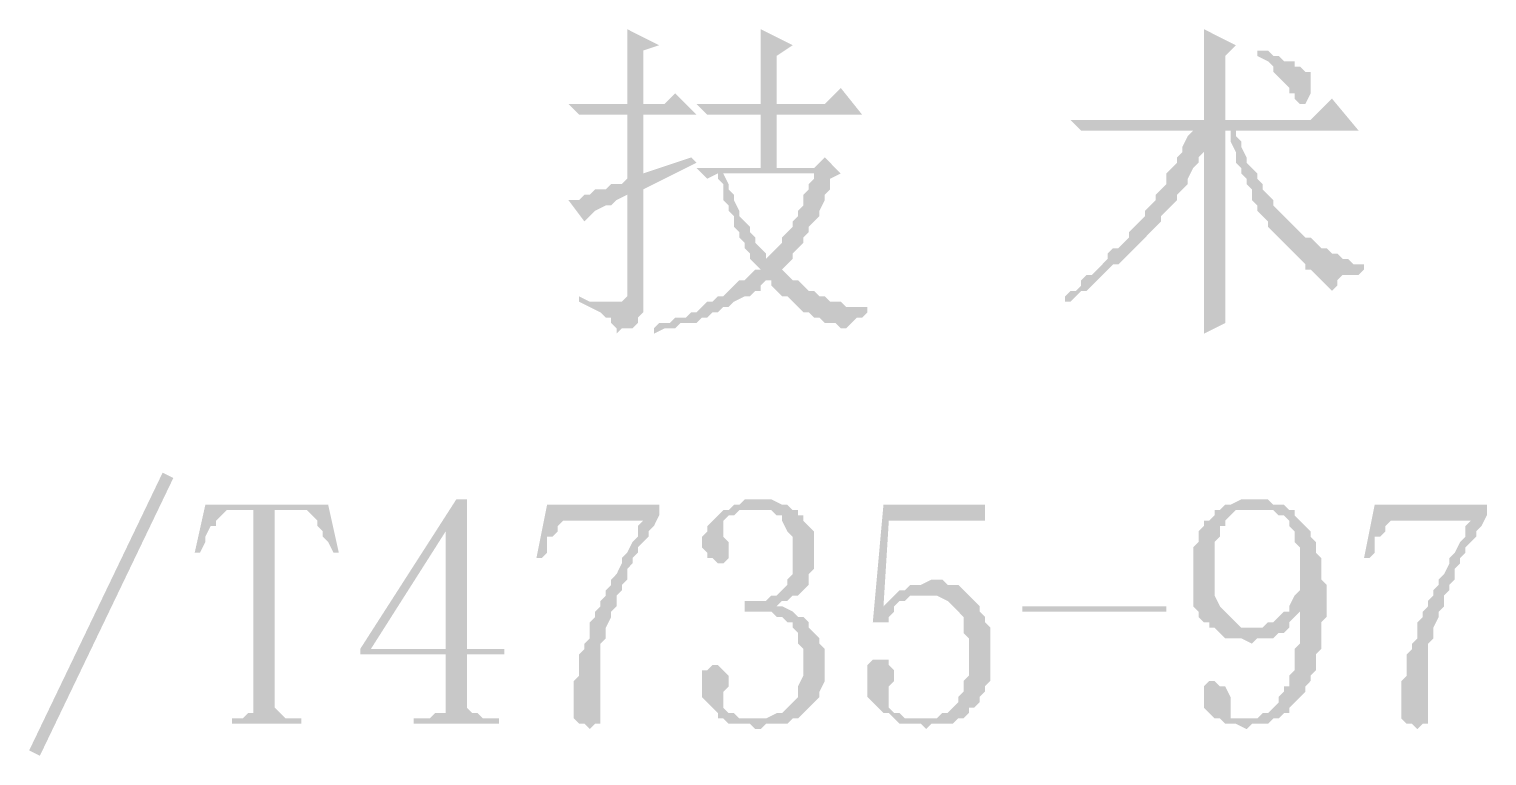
# Model space of a CAD drawing. Header units: millimetres. Extents: x 6 to 291, y 3 to 207.
# Drawn here: x 159.72 to 171.28, y 181.57 to 187.32 of the extents above; entities that cross this region are included whole.
import ezdxf

# ---------------------------------------------------------------- set-up
doc = ezdxf.new("R2010")
doc.units = ezdxf.units.MM

msp = doc.modelspace()

# ---------------------------------------------------------------- hatches: boundary and pattern name
at = {"true_color": 0x00b8b8}
h = msp.add_hatch(color=132, dxfattribs=at)
h.dxf.hatch_style = 2
h.paths.add_polyline_path([(164.464859, 187.325), (164.464859, 186.732333), (164.591859, 186.732333), (164.591859, 187.155667), (164.718859, 187.198)])
h = msp.add_hatch(color=132, dxfattribs=at)
h.dxf.hatch_style = 2
h.paths.add_polyline_path([(165.523192, 187.325), (165.523192, 186.732333), (165.650192, 186.732333), (165.650192, 187.113333), (165.777192, 187.198)])
h = msp.add_hatch(color=132, dxfattribs=at)
h.dxf.hatch_style = 2
h.paths.add_polyline_path([(169.036859, 187.325), (169.036859, 186.605333), (169.206192, 186.605333), (169.206192, 187.113333), (169.290859, 187.198)])
h = msp.add_hatch(color=132, dxfattribs=at)
h.dxf.hatch_style = 2
h.paths.add_polyline_path([(169.460192, 187.155667), (169.460192, 187.113333), (169.544859, 187.071), (169.587192, 187.028667), (169.587192, 186.986333), (169.629526, 186.944), (169.671859, 186.901667), (169.714192, 186.859333), (169.714192, 186.817), (169.756526, 186.817), (169.756526, 186.774667), (169.798859, 186.732333), (169.841192, 186.732333), (169.883526, 186.817), (169.883526, 186.986333), (169.841192, 186.986333), (169.798859, 187.028667), (169.756526, 187.028667), (169.756526, 187.071), (169.671859, 187.071), (169.629526, 187.113333), (169.587192, 187.113333), (169.544859, 187.155667)])
h = msp.add_hatch(color=132, dxfattribs=at)
h.dxf.hatch_style = 2
h.paths.add_polyline_path([(164.845859, 186.817), (164.761192, 186.732333), (163.999192, 186.732333), (164.083859, 186.647667), (165.015192, 186.647667)])
h = msp.add_hatch(color=132, dxfattribs=at)
h.dxf.hatch_style = 2
h.paths.add_polyline_path([(166.158192, 186.859333), (166.031192, 186.732333), (165.015192, 186.732333), (165.099859, 186.647667), (166.327526, 186.647667)])
h = msp.add_hatch(color=132, dxfattribs=at)
h.dxf.hatch_style = 2
h.paths.add_polyline_path([(170.052859, 186.774667), (169.883526, 186.605333), (167.978526, 186.605333), (168.063192, 186.520667), (170.264526, 186.520667)])
h = msp.add_hatch(color=132, dxfattribs=at)
h.dxf.hatch_style = 2
h.paths.add_polyline_path([(164.591859, 186.647667), (164.464859, 186.647667), (164.464859, 186.139667), (164.591859, 186.182)])
h = msp.add_hatch(color=132, dxfattribs=at)
h.dxf.hatch_style = 2
h.paths.add_polyline_path([(165.650192, 186.224333), (165.650192, 186.647667), (165.523192, 186.647667), (165.523192, 186.224333)])
h = msp.add_hatch(color=132, dxfattribs=at)
h.dxf.hatch_style = 2
h.paths.add_polyline_path([(169.206192, 186.520667), (168.952192, 186.520667), (168.909859, 186.478333), (168.867526, 186.393667), (168.867526, 186.351333), (169.036859, 186.351333), (169.036859, 184.912), (169.206192, 184.996667), (169.206192, 185.039), (169.206192, 185.081333), (169.206192, 185.208333), (169.206192, 186.436)])
h = msp.add_hatch(color=132, dxfattribs=at)
h.dxf.hatch_style = 2
h.paths.add_polyline_path([(169.290859, 186.520667), (169.248526, 186.520667), (169.248526, 186.436), (169.290859, 186.351333), (169.290859, 186.266667), (169.333192, 186.224333), (169.333192, 186.182), (169.375526, 186.139667), (169.375526, 186.097333), (169.417859, 186.055), (169.417859, 185.970333), (169.460192, 185.928), (169.460192, 185.885667), (169.502526, 185.843333), (169.544859, 185.801), (169.544859, 185.758667), (169.587192, 185.716333), (169.629526, 185.674), (169.671859, 185.631667), (169.714192, 185.589333), (169.756526, 185.547), (169.798859, 185.504667), (169.841192, 185.462333), (169.841192, 185.42), (169.883526, 185.42), (169.925859, 185.377667), (169.968192, 185.335333), (170.010526, 185.293), (170.052859, 185.250667), (170.095192, 185.293), (170.095192, 185.335333), (170.137526, 185.377667), (170.264526, 185.377667), (170.306859, 185.42), (170.306859, 185.462333), (170.222192, 185.462333), (170.179859, 185.504667), (170.137526, 185.504667), (170.095192, 185.547), (170.052859, 185.547), (170.010526, 185.589333), (169.968192, 185.589333), (169.925859, 185.631667), (169.883526, 185.674), (169.841192, 185.674), (169.798859, 185.716333), (169.756526, 185.758667), (169.714192, 185.801), (169.671859, 185.843333), (169.629526, 185.885667), (169.587192, 185.928), (169.587192, 185.970333), (169.544859, 186.012667), (169.502526, 186.055), (169.502526, 186.097333), (169.460192, 186.139667), (169.460192, 186.182), (169.417859, 186.224333), (169.375526, 186.266667), (169.375526, 186.309), (169.333192, 186.393667), (169.333192, 186.436), (169.290859, 186.478333)])
h = msp.add_hatch(color=132, dxfattribs=at)
h.dxf.hatch_style = 2
h.paths.add_polyline_path([(164.972859, 186.309), (164.591859, 186.182), (164.464859, 186.139667), (164.422526, 186.097333), (164.337859, 186.097333), (164.295526, 186.055), (164.210859, 186.055), (164.168526, 186.012667), (164.464859, 186.012667), (164.464859, 185.208333), (164.422526, 185.166), (164.083859, 185.166), (164.168526, 185.123667), (164.253192, 185.081333), (164.295526, 185.039), (164.337859, 185.039), (164.337859, 184.996667), (164.380192, 184.954333), (164.380192, 184.912), (164.422526, 184.954333), (164.507192, 184.954333), (164.549526, 184.996667), (164.549526, 185.039), (164.591859, 185.081333), (164.591859, 186.055), (165.015192, 186.266667)])
h = msp.add_hatch(color=132, dxfattribs=at)
h.dxf.hatch_style = 2
h.paths.add_polyline_path([(166.031192, 186.309), (165.946526, 186.224333), (165.015192, 186.224333), (165.099859, 186.139667), (165.184526, 186.182), (166.158192, 186.182)])
h = msp.add_hatch(color=132, dxfattribs=at)
h.dxf.hatch_style = 2
h.paths.add_polyline_path([(168.867526, 186.351333), (168.825192, 186.309), (168.825192, 186.266667), (168.782859, 186.224333), (168.740526, 186.182), (168.740526, 186.097333), (168.698192, 186.055), (168.655859, 186.012667), (168.655859, 185.970333), (168.613526, 185.928), (168.571192, 185.885667), (168.571192, 185.843333), (168.528859, 185.801), (168.486526, 185.758667), (168.444192, 185.716333), (168.444192, 185.674), (168.401859, 185.631667), (168.359526, 185.589333), (168.317192, 185.589333), (168.274859, 185.547), (168.274859, 185.504667), (168.232526, 185.462333), (168.190192, 185.42), (168.147859, 185.377667), (168.105526, 185.377667), (168.063192, 185.335333), (168.063192, 185.293), (168.020859, 185.250667), (167.978526, 185.250667), (167.936192, 185.208333), (167.936192, 185.166), (167.978526, 185.166), (168.020859, 185.208333), (168.063192, 185.250667), (168.105526, 185.250667), (168.147859, 185.293), (168.190192, 185.335333), (168.232526, 185.377667), (168.274859, 185.42), (168.317192, 185.462333), (168.359526, 185.462333), (168.401859, 185.504667), (168.444192, 185.547), (168.486526, 185.589333), (168.528859, 185.631667), (168.571192, 185.674), (168.613526, 185.716333), (168.655859, 185.758667), (168.698192, 185.801), (168.698192, 185.843333), (168.740526, 185.885667), (168.782859, 185.928), (168.825192, 185.970333), (168.825192, 186.012667), (168.867526, 186.055), (168.909859, 186.097333), (168.909859, 186.139667), (168.952192, 186.224333), (168.994526, 186.266667), (168.994526, 186.309), (169.036859, 186.351333)])
h = msp.add_hatch(color=132, dxfattribs=at)
h.dxf.hatch_style = 2
h.paths.add_polyline_path([(165.226859, 186.182), (165.184526, 186.182), (165.184526, 186.139667), (165.226859, 186.097333), (165.226859, 185.970333), (165.269192, 185.928), (165.269192, 185.885667), (165.311526, 185.843333), (165.311526, 185.758667), (165.353859, 185.716333), (165.353859, 185.674), (165.396192, 185.631667), (165.396192, 185.589333), (165.438526, 185.547), (165.438526, 185.504667), (165.565526, 185.504667), (165.565526, 185.547), (165.523192, 185.589333), (165.480859, 185.631667), (165.480859, 185.674), (165.438526, 185.716333), (165.438526, 185.758667), (165.396192, 185.801), (165.353859, 185.843333), (165.353859, 185.885667), (165.311526, 185.970333), (165.311526, 186.012667), (165.269192, 186.055), (165.269192, 186.097333)])
h = msp.add_hatch(color=132, dxfattribs=at)
h.dxf.hatch_style = 2
h.paths.add_polyline_path([(166.158192, 186.182), (165.946526, 186.182), (165.946526, 186.139667), (165.904192, 186.097333), (165.904192, 186.055), (165.861859, 186.012667), (165.861859, 185.928), (165.819526, 185.885667), (165.819526, 185.843333), (165.777192, 185.801), (165.777192, 185.758667), (165.734859, 185.716333), (165.692526, 185.674), (165.692526, 185.631667), (165.650192, 185.589333), (165.607859, 185.547), (165.565526, 185.504667), (165.438526, 185.504667), (165.480859, 185.462333), (165.523192, 185.42), (165.480859, 185.42), (165.438526, 185.377667), (165.396192, 185.335333), (165.607859, 185.335333), (165.607859, 185.293), (165.650192, 185.250667), (165.692526, 185.208333), (165.734859, 185.208333), (165.777192, 185.166), (165.819526, 185.123667), (165.861859, 185.081333), (165.904192, 185.081333), (165.946526, 185.039), (165.988859, 185.039), (166.031192, 184.996667), (166.115859, 184.996667), (166.158192, 184.954333), (166.200526, 184.954333), (166.242859, 184.996667), (166.285192, 185.039), (166.327526, 185.039), (166.369859, 185.081333), (166.369859, 185.123667), (166.200526, 185.123667), (166.158192, 185.166), (166.073526, 185.166), (166.031192, 185.208333), (165.988859, 185.208333), (165.946526, 185.250667), (165.904192, 185.250667), (165.861859, 185.293), (165.819526, 185.335333), (165.777192, 185.335333), (165.734859, 185.377667), (165.692526, 185.42), (165.734859, 185.462333), (165.777192, 185.504667), (165.777192, 185.547), (165.819526, 185.589333), (165.861859, 185.631667), (165.861859, 185.674), (165.904192, 185.716333), (165.904192, 185.758667), (165.946526, 185.801), (165.988859, 185.843333), (165.988859, 185.885667), (166.031192, 185.970333), (166.031192, 186.012667), (166.073526, 186.055), (166.073526, 186.139667)])
h = msp.add_hatch(color=132, dxfattribs=at)
h.dxf.hatch_style = 2
h.paths.add_polyline_path([(164.168526, 186.012667), (164.126192, 186.012667), (164.083859, 185.970333), (163.999192, 185.970333), (164.126192, 185.801), (164.168526, 185.843333), (164.210859, 185.885667), (164.295526, 185.928), (164.337859, 185.928), (164.380192, 185.970333), (164.464859, 186.012667)])
h = msp.add_hatch(color=132, dxfattribs=at)
h.dxf.hatch_style = 2
h.paths.add_polyline_path([(165.396192, 185.335333), (165.353859, 185.335333), (165.311526, 185.293), (165.269192, 185.250667), (165.226859, 185.208333), (165.184526, 185.208333), (165.142192, 185.166), (165.099859, 185.166), (165.057526, 185.123667), (165.015192, 185.081333), (164.972859, 185.081333), (164.930526, 185.039), (164.845859, 185.039), (164.803526, 184.996667), (164.718859, 184.996667), (164.676526, 184.954333), (164.676526, 184.912), (164.761192, 184.954333), (164.845859, 184.954333), (164.888192, 184.996667), (165.015192, 184.996667), (165.057526, 185.039), (165.099859, 185.039), (165.142192, 185.081333), (165.184526, 185.081333), (165.226859, 185.123667), (165.269192, 185.123667), (165.311526, 185.166), (165.396192, 185.208333), (165.438526, 185.208333), (165.480859, 185.250667), (165.523192, 185.250667), (165.523192, 185.293), (165.565526, 185.335333)])
h = msp.add_hatch(color=132, dxfattribs=at)
h.dxf.hatch_style = 2
h.paths.add_polyline_path([(164.083859, 185.208333), (164.083859, 185.166), (164.380192, 185.166), (164.168526, 185.166)])
h = msp.add_hatch(color=132, dxfattribs=at)
h.dxf.hatch_style = 2
h.paths.add_polyline_path([(159.808192, 181.567667), (159.723526, 181.61), (160.781859, 183.811333), (160.866526, 183.769)])
h = msp.add_hatch(color=132, dxfattribs=at)
h.dxf.hatch_style = 2
h.paths.add_polyline_path([(162.094192, 183.557333), (161.120526, 183.557333), (161.035859, 183.176333), (161.078192, 183.176333), (161.120526, 183.261), (161.120526, 183.303333), (161.162859, 183.388), (161.205192, 183.388), (161.205192, 183.430333), (161.247526, 183.472667), (161.289859, 183.515), (161.416859, 183.515)])
h = msp.add_hatch(color=132, dxfattribs=at)
h.dxf.hatch_style = 2
h.paths.add_polyline_path([(162.094192, 183.557333), (161.416859, 183.515), (161.924859, 183.515), (161.967192, 183.472667), (162.009526, 183.430333), (162.009526, 183.388), (162.051859, 183.345667), (162.051859, 183.303333), (162.094192, 183.261), (162.136526, 183.176333), (162.178859, 183.176333)])
h = msp.add_hatch(color=132, dxfattribs=at)
h.dxf.hatch_style = 2
h.paths.add_polyline_path([(163.194859, 183.599667), (163.110192, 183.599667), (162.348192, 182.414333), (162.348192, 182.372), (163.025526, 182.372), (163.025526, 181.906333), (162.940859, 181.906333), (162.898526, 181.864), (162.771526, 181.864), (162.771526, 181.821667), (163.448859, 181.821667), (163.448859, 181.864), (163.321859, 181.864), (163.279526, 181.906333), (163.237192, 181.906333), (163.194859, 181.948667), (163.194859, 182.372), (163.491192, 182.372), (163.491192, 182.414333), (162.432859, 182.414333), (163.025526, 183.345667)])
h = msp.add_hatch(color=132, dxfattribs=at)
h.dxf.hatch_style = 2
h.paths.add_polyline_path([(163.194859, 183.599667), (163.025526, 183.345667), (163.025526, 182.414333), (162.432859, 182.414333), (163.194859, 182.414333)])
h = msp.add_hatch(color=132, dxfattribs=at)
h.dxf.hatch_style = 2
h.paths.add_polyline_path([(164.718859, 183.557333), (163.829859, 183.557333), (163.745192, 183.134), (163.787526, 183.134), (163.829859, 183.176333), (163.829859, 183.303333), (163.872192, 183.303333), (163.914526, 183.345667), (163.914526, 183.388), (163.956859, 183.430333), (164.591859, 183.430333), (164.718859, 183.472667), (164.718859, 183.515)])
h = msp.add_hatch(color=132, dxfattribs=at)
h.dxf.hatch_style = 2
h.paths.add_polyline_path([(165.311526, 183.557333), (165.269192, 183.515), (165.226859, 183.515), (165.184526, 183.472667), (165.142192, 183.430333), (165.099859, 183.388), (165.099859, 183.345667), (165.057526, 183.303333), (165.057526, 183.218667), (165.099859, 183.176333), (165.099859, 183.134), (165.142192, 183.134), (165.184526, 183.091667), (165.226859, 183.091667), (165.269192, 183.134), (165.269192, 183.218667), (165.269192, 183.261), (165.226859, 183.303333), (165.226859, 183.388), (165.226859, 183.430333), (165.269192, 183.472667), (165.311526, 183.472667), (165.353859, 183.515), (165.480859, 183.515)])
h = msp.add_hatch(color=132, dxfattribs=at)
h.dxf.hatch_style = 2
h.paths.add_polyline_path([(165.523192, 183.599667), (165.396192, 183.599667), (165.353859, 183.557333), (165.311526, 183.557333), (165.480859, 183.515), (165.607859, 183.515), (165.650192, 183.472667), (165.692526, 183.472667), (165.692526, 183.430333), (165.734859, 183.345667), (165.777192, 183.303333), (165.777192, 183.007), (165.734859, 182.964667), (165.734859, 182.922333), (165.692526, 182.88), (165.650192, 182.837667), (165.607859, 182.837667), (165.565526, 182.795333), (165.396192, 182.795333), (165.396192, 182.710667), (165.607859, 182.710667), (165.650192, 182.668333), (165.692526, 182.668333), (165.734859, 182.626), (165.777192, 182.626), (165.777192, 182.583667), (165.819526, 182.541333), (165.819526, 182.456667), (165.861859, 182.414333), (165.861859, 182.202667), (165.819526, 182.118), (165.819526, 182.033333), (165.777192, 181.991), (165.734859, 181.948667), (165.692526, 181.906333), (165.650192, 181.906333), (165.565526, 181.864), (165.480859, 181.864), (165.819526, 181.864), (165.861859, 181.906333), (165.904192, 181.948667), (165.946526, 181.991), (165.988859, 182.033333), (165.988859, 182.075667), (166.031192, 182.160333), (166.031192, 182.287333), (166.031192, 182.414333), (165.988859, 182.456667), (165.988859, 182.499), (165.946526, 182.541333), (165.904192, 182.583667), (165.904192, 182.626), (165.861859, 182.668333), (165.819526, 182.668333), (165.777192, 182.710667), (165.692526, 182.753), (165.650192, 182.753), (165.692526, 182.795333), (165.734859, 182.795333), (165.777192, 182.837667), (165.819526, 182.837667), (165.861859, 182.88), (165.904192, 182.922333), (165.904192, 183.007), (165.946526, 183.049333), (165.946526, 183.345667), (165.904192, 183.388), (165.861859, 183.430333), (165.861859, 183.472667), (165.819526, 183.472667), (165.819526, 183.515), (165.777192, 183.515), (165.734859, 183.557333), (165.692526, 183.557333), (165.607859, 183.599667), (165.565526, 183.599667)])
h = msp.add_hatch(color=132, dxfattribs=at)
h.dxf.hatch_style = 2
h.paths.add_polyline_path([(167.301192, 183.557333), (166.496859, 183.557333), (166.412192, 182.626), (166.539192, 182.626), (166.539192, 182.668333), (166.581526, 182.710667), (166.496859, 182.753), (166.539192, 183.430333), (167.301192, 183.430333)])
h = msp.add_hatch(color=132, dxfattribs=at)
h.dxf.hatch_style = 2
h.paths.add_polyline_path([(169.460192, 183.599667), (169.333192, 183.599667), (169.248526, 183.557333), (169.206192, 183.557333), (169.163859, 183.515), (169.121526, 183.515), (169.121526, 183.472667), (169.079192, 183.430333), (169.036859, 183.430333), (169.036859, 183.388), (168.994526, 183.345667), (168.994526, 183.261), (168.952192, 183.218667), (168.952192, 182.753), (168.994526, 182.710667), (168.994526, 182.668333), (169.036859, 182.626), (169.079192, 182.626), (169.079192, 182.583667), (169.417859, 182.583667), (169.333192, 182.583667), (169.290859, 182.626), (169.248526, 182.668333), (169.206192, 182.710667), (169.163859, 182.753), (169.121526, 182.837667), (169.121526, 183.049333), (169.121526, 183.261), (169.163859, 183.303333), (169.163859, 183.388), (169.206192, 183.388), (169.206192, 183.430333), (169.248526, 183.472667), (169.290859, 183.515), (169.714192, 183.515), (169.671859, 183.557333), (169.587192, 183.557333), (169.544859, 183.599667), (169.502526, 183.599667)])
h = msp.add_hatch(color=132, dxfattribs=at)
h.dxf.hatch_style = 2
h.paths.add_polyline_path([(171.280526, 183.557333), (170.391526, 183.557333), (170.306859, 183.134), (170.349192, 183.134), (170.391526, 183.176333), (170.391526, 183.303333), (170.433859, 183.303333), (170.476192, 183.345667), (170.476192, 183.388), (170.518526, 183.430333), (171.153526, 183.430333), (171.280526, 183.472667), (171.280526, 183.515)])
h = msp.add_hatch(color=132, dxfattribs=at)
h.dxf.hatch_style = 2
h.paths.add_polyline_path([(161.416859, 183.515), (161.501526, 183.515), (161.501526, 181.948667), (161.501526, 181.906333), (161.459192, 181.906333), (161.416859, 181.864), (161.332192, 181.864), (161.332192, 181.821667), (161.882526, 181.821667), (161.882526, 181.864), (161.755526, 181.864), (161.713192, 181.906333), (161.670859, 181.948667), (161.670859, 183.388), (161.670859, 183.515), (161.797859, 183.515)])
h = msp.add_hatch(color=132, dxfattribs=at)
h.dxf.hatch_style = 2
h.paths.add_polyline_path([(164.718859, 183.472667), (164.591859, 183.430333), (164.549526, 183.388), (164.549526, 183.303333), (164.507192, 183.261), (164.464859, 183.176333), (164.422526, 183.134), (164.422526, 183.091667), (164.380192, 183.007), (164.337859, 182.964667), (164.337859, 182.922333), (164.295526, 182.88), (164.295526, 182.837667), (164.253192, 182.795333), (164.253192, 182.753), (164.210859, 182.710667), (164.210859, 182.668333), (164.168526, 182.626), (164.168526, 182.499), (164.126192, 182.456667), (164.126192, 182.414333), (164.083859, 182.372), (164.083859, 182.202667), (164.041526, 182.160333), (164.041526, 181.948667), (164.041526, 181.864), (164.083859, 181.821667), (164.126192, 181.821667), (164.168526, 181.779333), (164.210859, 181.821667), (164.253192, 181.821667), (164.253192, 182.118), (164.253192, 182.245), (164.253192, 182.456667), (164.295526, 182.499), (164.295526, 182.583667), (164.337859, 182.668333), (164.337859, 182.710667), (164.380192, 182.753), (164.380192, 182.837667), (164.422526, 182.88), (164.422526, 182.922333), (164.464859, 182.964667), (164.464859, 183.049333), (164.507192, 183.091667), (164.507192, 183.134), (164.549526, 183.176333), (164.549526, 183.218667), (164.591859, 183.261), (164.634192, 183.303333), (164.634192, 183.345667), (164.676526, 183.388)])
h = msp.add_hatch(color=132, dxfattribs=at)
h.dxf.hatch_style = 2
h.paths.add_polyline_path([(169.714192, 183.515), (169.460192, 183.515), (169.587192, 183.515), (169.629526, 183.472667), (169.671859, 183.472667), (169.714192, 183.430333), (169.714192, 183.388), (169.756526, 183.345667), (169.756526, 183.261), (169.798859, 183.218667), (169.798859, 182.88), (169.756526, 182.837667), (169.714192, 182.753), (169.798859, 182.753), (169.798859, 182.456667), (169.756526, 182.414333), (169.756526, 182.245), (169.714192, 182.202667), (169.714192, 182.118), (169.671859, 182.118), (169.671859, 182.075667), (169.629526, 182.033333), (169.629526, 181.991), (169.587192, 181.948667), (169.544859, 181.906333), (169.502526, 181.906333), (169.460192, 181.864), (169.163859, 181.864), (169.206192, 181.821667), (169.290859, 181.821667), (169.375526, 181.779333), (169.417859, 181.821667), (169.544859, 181.821667), (169.587192, 181.864), (169.629526, 181.864), (169.671859, 181.906333), (169.714192, 181.906333), (169.714192, 181.948667), (169.756526, 181.991), (169.798859, 182.033333), (169.841192, 182.075667), (169.841192, 182.118), (169.883526, 182.160333), (169.883526, 182.202667), (169.925859, 182.245), (169.925859, 182.372), (169.968192, 182.414333), (169.968192, 182.626), (170.010526, 182.668333), (170.010526, 182.922333), (169.968192, 182.964667), (169.968192, 183.134), (169.925859, 183.176333), (169.925859, 183.261), (169.883526, 183.303333), (169.883526, 183.345667), (169.841192, 183.388), (169.798859, 183.430333), (169.756526, 183.472667), (169.756526, 183.515)])
h = msp.add_hatch(color=132, dxfattribs=at)
h.dxf.hatch_style = 2
h.paths.add_polyline_path([(171.280526, 183.472667), (171.153526, 183.430333), (171.111192, 183.388), (171.111192, 183.303333), (171.068859, 183.261), (171.026526, 183.176333), (170.984192, 183.134), (170.984192, 183.091667), (170.941859, 183.007), (170.899526, 182.964667), (170.899526, 182.922333), (170.857192, 182.88), (170.857192, 182.837667), (170.814859, 182.795333), (170.814859, 182.753), (170.772526, 182.710667), (170.772526, 182.668333), (170.730192, 182.626), (170.730192, 182.499), (170.687859, 182.456667), (170.687859, 182.414333), (170.645526, 182.372), (170.645526, 182.202667), (170.603192, 182.160333), (170.603192, 181.948667), (170.603192, 181.864), (170.645526, 181.821667), (170.687859, 181.821667), (170.730192, 181.779333), (170.772526, 181.821667), (170.814859, 181.821667), (170.814859, 182.118), (170.814859, 182.245), (170.814859, 182.456667), (170.857192, 182.499), (170.857192, 182.583667), (170.899526, 182.668333), (170.899526, 182.710667), (170.941859, 182.753), (170.941859, 182.837667), (170.984192, 182.88), (170.984192, 182.922333), (171.026526, 182.964667), (171.026526, 183.049333), (171.068859, 183.091667), (171.068859, 183.134), (171.111192, 183.176333), (171.111192, 183.218667), (171.153526, 183.261), (171.195859, 183.303333), (171.195859, 183.345667), (171.238192, 183.388)])
h = msp.add_hatch(color=132, dxfattribs=at)
h.dxf.hatch_style = 2
h.paths.add_polyline_path([(166.920192, 182.964667), (166.877859, 182.964667), (166.793192, 182.922333), (166.708526, 182.922333), (166.666192, 182.88), (166.623859, 182.88), (166.835526, 182.837667), (166.920192, 182.837667), (167.004859, 182.795333), (167.047192, 182.753), (167.089526, 182.710667), (167.131859, 182.668333), (167.131859, 182.541333), (167.174192, 182.499), (167.174192, 182.202667), (167.131859, 182.160333), (167.131859, 182.075667), (167.089526, 182.033333), (167.089526, 181.991), (167.047192, 181.948667), (167.004859, 181.906333), (166.962526, 181.906333), (166.920192, 181.864), (166.581526, 181.864), (166.623859, 181.821667), (166.793192, 181.821667), (166.835526, 181.779333), (166.877859, 181.821667), (167.047192, 181.821667), (167.089526, 181.864), (167.131859, 181.864), (167.174192, 181.906333), (167.174192, 181.948667), (167.216526, 181.948667), (167.258859, 181.991), (167.258859, 182.033333), (167.301192, 182.075667), (167.301192, 182.118), (167.343526, 182.160333), (167.343526, 182.414333), (167.343526, 182.583667), (167.301192, 182.626), (167.301192, 182.668333), (167.258859, 182.710667), (167.258859, 182.753), (167.216526, 182.795333), (167.174192, 182.837667), (167.131859, 182.88), (167.089526, 182.922333), (167.004859, 182.922333), (166.962526, 182.964667)])
h = msp.add_hatch(color=132, dxfattribs=at)
h.dxf.hatch_style = 2
h.paths.add_polyline_path([(166.623859, 182.88), (166.581526, 182.837667), (166.539192, 182.795333), (166.496859, 182.753), (166.581526, 182.710667), (166.581526, 182.753), (166.623859, 182.795333), (166.666192, 182.795333), (166.708526, 182.837667), (166.835526, 182.837667)])
h = msp.add_hatch(color=132, dxfattribs=at)
h.dxf.hatch_style = 2
h.paths.add_polyline_path([(168.740526, 182.710667), (168.740526, 182.753), (167.597526, 182.753), (167.597526, 182.710667)])
h = msp.add_hatch(color=132, dxfattribs=at)
h.dxf.hatch_style = 2
h.paths.add_polyline_path([(169.714192, 182.753), (169.714192, 182.710667), (169.671859, 182.710667), (169.629526, 182.668333), (169.587192, 182.626), (169.544859, 182.626), (169.502526, 182.583667), (169.121526, 182.583667), (169.163859, 182.541333), (169.206192, 182.499), (169.333192, 182.499), (169.417859, 182.456667), (169.460192, 182.499), (169.587192, 182.499), (169.629526, 182.541333), (169.671859, 182.541333), (169.714192, 182.583667), (169.714192, 182.626), (169.756526, 182.668333), (169.798859, 182.710667), (169.798859, 182.753)])
h = msp.add_hatch(color=132, dxfattribs=at)
h.dxf.hatch_style = 2
h.paths.add_polyline_path([(165.142192, 182.287333), (165.099859, 182.245), (165.057526, 182.245), (165.057526, 182.118), (165.057526, 182.033333), (165.099859, 181.991), (165.142192, 181.948667), (165.184526, 181.906333), (165.184526, 181.864), (165.226859, 181.864), (165.269192, 181.821667), (165.438526, 181.821667), (165.480859, 181.779333), (165.523192, 181.779333), (165.565526, 181.821667), (165.734859, 181.821667), (165.777192, 181.864), (165.353859, 181.864), (165.311526, 181.906333), (165.269192, 181.906333), (165.226859, 181.948667), (165.226859, 182.075667), (165.269192, 182.118), (165.269192, 182.202667), (165.226859, 182.245), (165.184526, 182.287333)])
h = msp.add_hatch(color=132, dxfattribs=at)
h.dxf.hatch_style = 2
h.paths.add_polyline_path([(166.496859, 182.329667), (166.412192, 182.329667), (166.369859, 182.287333), (166.369859, 182.160333), (166.369859, 182.033333), (166.412192, 181.991), (166.454526, 181.948667), (166.496859, 181.906333), (166.539192, 181.906333), (166.581526, 181.864), (166.835526, 181.864), (166.666192, 181.864), (166.623859, 181.906333), (166.581526, 181.906333), (166.539192, 181.948667), (166.539192, 182.118), (166.581526, 182.160333), (166.581526, 182.245), (166.539192, 182.287333), (166.539192, 182.329667)])
h = msp.add_hatch(color=132, dxfattribs=at)
h.dxf.hatch_style = 2
h.paths.add_polyline_path([(169.121526, 182.160333), (169.079192, 182.160333), (169.036859, 182.118), (169.036859, 182.033333), (169.036859, 181.948667), (169.079192, 181.906333), (169.121526, 181.864), (169.375526, 181.864), (169.248526, 181.864), (169.248526, 181.991), (169.248526, 182.033333), (169.206192, 182.118), (169.163859, 182.118)])

doc.saveas('drawing.dxf')
